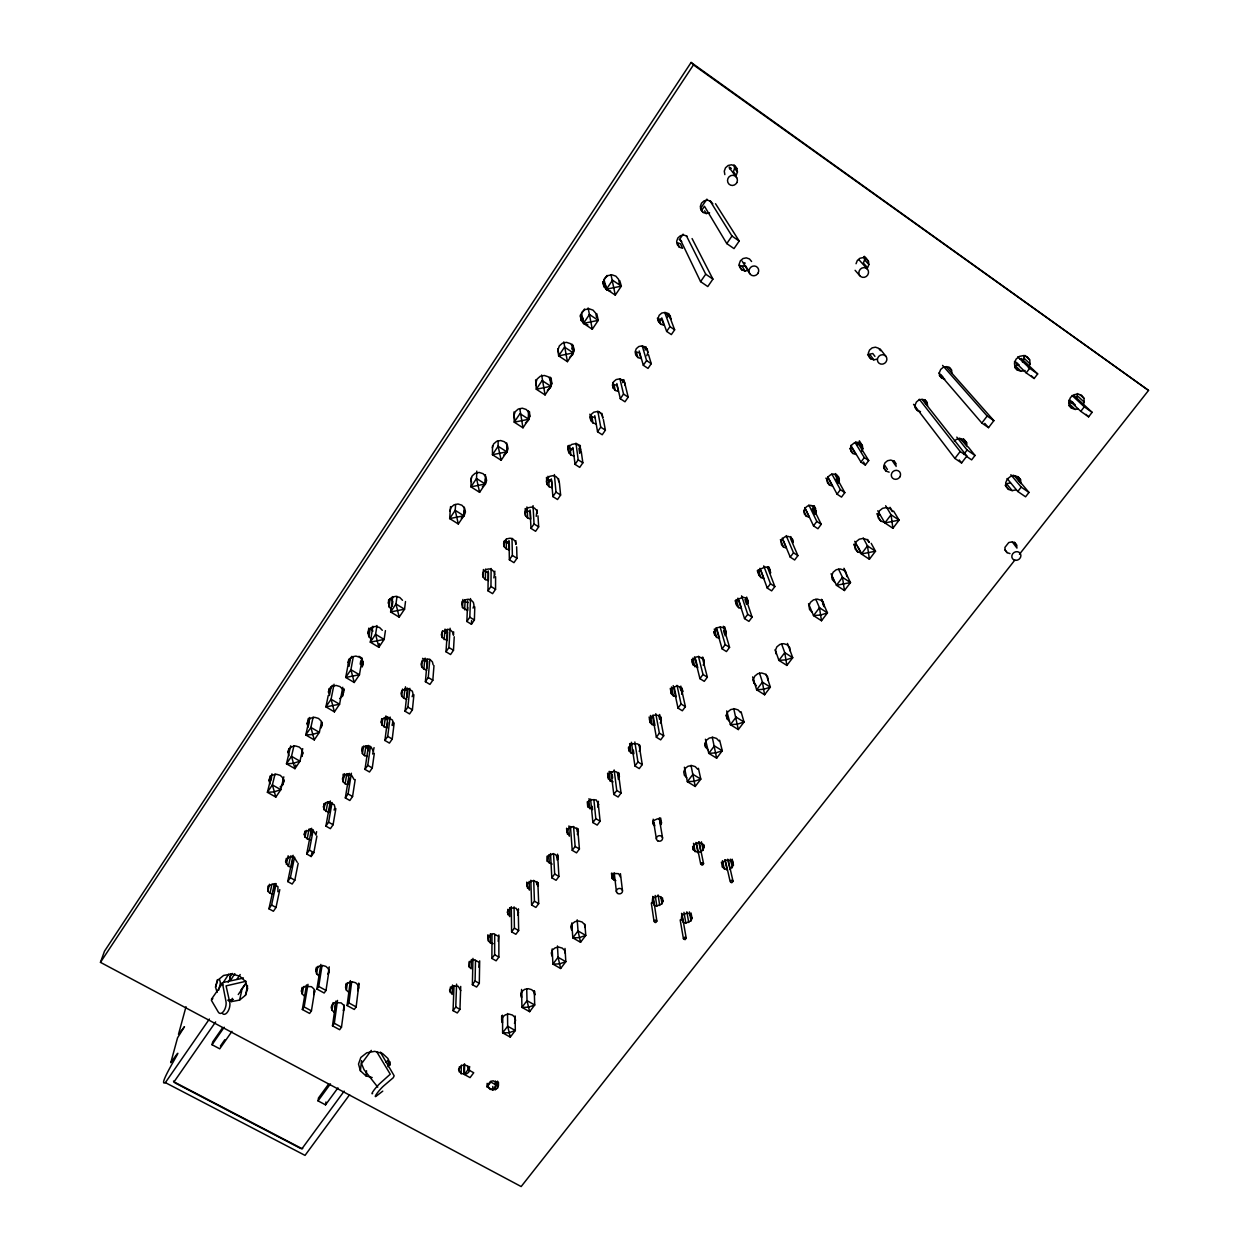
<?xml version="1.0" encoding="UTF-8"?>
<svg xmlns="http://www.w3.org/2000/svg" width="1249" height="1249" viewBox="0 0 1249 1249"><rect width="100%" height="100%" fill="white"/><g stroke="black" fill="none" stroke-linecap="round" stroke-linejoin="round"><path stroke-width="1.5" d="M487.141 1083.367L487.11 1086.895L492.777 1089.971L496.462 1085.162L496.462 1081.634M497.586 1087.988L497.867 1083.351L493.277 1080.838L490.498 1081.353L487.5 1085.256L489.998 1089.393L495.463 1089.596L497.586 1087.988L497.586 1081.15M488.25 570.918L487.984 590.824L492.574 593.65L495.556 589.325L495.588 576.679M498.851 934.986L498.866 957.109L496.118 960.809L491.887 958.42L494.635 954.72L494.698 934.471M495.463 1089.596L495.478 1081.041M492.777 1089.971L492.793 1086.443M493.87 577.912L494.869 571.152M491.887 958.42L492.012 934.424M493.152 943.635L490.357 942.854L490.42 933.768M490.357 942.854L488.406 940.95L487.828 934.814M487.984 590.824L490.966 586.499L491.122 568.482M492.528 445.768L492.449 454.714L501.146 460.257L506.829 451.841L506.688 442.927M488.406 940.95L488.453 935.501M472.965 958.373L472.372 984.68L476.587 987.038L479.304 983.385L479.678 960.84M485.518 571.745L488.5 572.682L488.406 580.52L485.377 579.583L485.564 569.154M472.372 984.68L475.088 981.011L475.51 960.387M485.377 579.583L483.254 577.335L483.41 569.513M485.408 474.667L485.221 484.003L479.6 492.325L470.935 486.845L471.341 477.477M482.364 486.782L485.377 484.19L485.486 478.992M468.032 1069.644L473.73 1072.75L470.061 1077.606L464.363 1074.499L468.032 1069.644L468.11 1066.146M471.373 959.529L471.154 968.787L469.187 966.913L469.468 961.995L474.479 959.747L479.226 962.417L478.945 967.319M469.593 1069.94L467.064 1065.772L464.347 1065.038L461.552 1065.553L458.586 1069.503L461.115 1073.656L466.611 1073.875L468.718 1072.251L469.671 1066.552M469.187 966.913L469.327 961.355M463.832 1074.39L464.113 1064.21M464.363 1074.499L464.644 1063.992M467.704 600.847L466.861 621.471L471.435 624.266L474.386 620.004L474.792 606.905M461.115 1073.656L461.365 1065.163M454.027 985.773L453.059 1010.644L457.275 1012.97L459.96 1009.348L460.709 986.429M459.195 1071.861L459.351 1066.771M471.435 624.266L471.576 620.503M476.79 471.092L476.54 478.508L479.6 492.325M466.861 621.471L469.811 617.209L470.498 598.552M453.059 1010.644L455.76 1007.022L456.588 984.118M452.528 985.024L452.154 994.438L449.562 990.129L452.591 986.039L458.196 986.273L460.787 990.598M467.766 607.467L467.641 610.73L462.505 607.576L461.989 601.44M450.186 992.58L450.421 986.929M464.628 609.793L465.19 599.707M462.505 607.576L462.895 599.473M461.24 518.148L464.222 515.572L464.487 510.138M464.3 507.235L463.863 515.775L458.321 523.987L449.671 518.585L450.546 506.594M445.596 633.087L447.407 630.448L446.002 651.759L450.561 654.523L453.481 650.292L454.23 636.756M453.652 631.869L453.465 635.21L452.778 632.337L450.655 630.136L447.657 629.231L442.271 631.791L441.319 634.586L442.005 637.458L447.126 640.565L447.673 632.166L444.706 631.26M446.002 651.759L448.922 647.544L450.108 628.247M455.588 504.534L455.214 510.357L458.321 523.987M444.129 639.644L445.05 629.074M442.005 637.458L442.489 630.761M427.33 659.691L425.394 681.689L429.937 684.405L432.825 680.237L433.981 665.592M425.394 681.689L428.266 677.504L429.828 659.253M427.002 668.324L427.611 661.392L422.568 658.348M390.172 1061.931L389.875 1065.319L388.017 1058.574L382.459 1053.453L374.669 1051.346L366.738 1052.813L360.82 1057.481L358.51 1064.054L360.399 1070.799L365.973 1075.873L372.186 1077.544M426.846 670.057L423.864 669.152L424.66 660.487M387.986 1066.771L388.595 1059.979L385.676 1062.274M424.816 661.767L425.144 658.098M423.864 669.152L421.756 666.997L422.396 660.081M407.502 688.589L405.035 711.243L409.563 713.928L412.404 709.822L413.919 694.741M405.035 711.243L407.877 707.121L409.859 688.324M365.973 1075.873L366.535 1070.768M407.002 697.41L407.783 690.275L404.848 689.386L403.849 698.316L406.815 699.206M405.051 690.572L405.472 686.794M360.399 1070.799L361.554 1060.604M403.849 698.316L401.725 696.177L402.537 689.058M229.394 980.871L230.643 973.72M386.144 719.721L387.893 717.176L384.911 740.47L389.423 743.108L392.233 739.049L394.169 722.937M392.717 721.875L392.264 725.528L393.17 722.843L392.467 720.064L387.393 717.067L384.38 717.66L382.116 719.549L381.226 722.25L381.929 725.029L387.003 728.011L387.705 722.5M350.36 980.621L347.081 1005.523L354.294 1009.457L356.137 1006.913L358.978 983.9M405.503 601.534L404.551 609.2L399.196 617.131L390.625 611.948L392.826 596.569M358.76 983.088L357.823 990.629L358.791 987.818L357.995 984.93L355.637 982.744L352.359 981.839L349.033 982.463L346.551 984.446L345.598 987.256L346.395 990.145L348.752 992.331M384.911 740.47L387.721 736.395L390.141 717.051M347.081 1005.523L348.939 1002.963L351.672 981.933M384.052 727.137L385.254 717.956L388.174 718.831M385.488 719.299L385.941 715.896M345.598 987.256L346.098 983.509M381.226 722.25L381.726 718.597M344.146 1004.977L343.366 1010.691L344.334 1007.912L343.522 1005.055L341.18 1002.885L334.591 1002.604L332.14 1004.586L331.188 1007.365L332 1010.222L334.342 1012.393L335.7 1002.838M346.395 990.145L347.409 982.62M381.929 725.029L382.678 719.533M335.997 1001.011L332.484 1025.819L339.666 1029.722L341.492 1027.178L344.053 1008.084M397.01 596.382L395.964 604.001L399.196 617.131M328.596 1084.101L318.464 1098.012L318.042 1100.884L325.536 1104.85L325.942 1101.977M366.753 747.979L368.486 745.45L364.989 769.384L369.501 771.991L372.264 767.979L374.31 753.272M332.484 1025.819L334.31 1023.29L337.511 1000.418M372.655 754.037L374.06 747.62M392.17 606.327L392.857 601.44L390.172 598.693L389.001 606.795L391.702 609.574M364.989 769.384L367.768 765.356L370.391 747.011M368.252 750.821L368.798 747.058L365.895 746.199L364.489 755.614L367.44 756.488M332 1010.222L333.093 1002.588M385.426 630.636L384.13 639.441L378.853 647.279L370.313 642.158L372.905 626.249M389.001 606.795L388.58 599.91M329.236 966.867L328.097 974.329L329.065 971.503L328.237 968.584L325.864 966.383L322.554 965.461L319.213 966.101L316.746 968.1L315.794 970.941L316.622 973.845L319.01 976.047M320.837 964.415L316.887 989.052L324.162 993.017L326.005 990.441L329.174 969.583M364.489 755.614L362.382 753.537L363.521 746.012M379.384 643.719L378.853 647.279L375.59 634.305L376.979 625.546M362.382 753.537L362.241 747.043M347.612 775.863L349.33 773.381L345.333 797.908L349.829 800.5L352.561 796.519L355.2 779.563M316.887 989.052L318.729 986.476L322.039 965.664M345.333 797.908L348.081 793.942L351.391 773.24M316.622 973.845L317.839 966.383M314.326 990.769L313.718 994.547L314.67 991.753L313.842 988.865L311.454 986.679L304.85 986.398L302.383 988.381L301.446 991.191L302.289 994.079L304.662 996.249M306.52 984.946L302.352 1009.504L309.596 1013.439L311.423 1010.878L314.795 990.082M348.346 783.014L349.127 778.189M315.794 970.941L316.403 967.21M371.609 639.472L368.908 636.725L370.297 628.341L372.967 631.057M348.081 784.637L345.146 783.779L346.754 774.115L349.642 774.958M345.146 783.779L343.038 781.718L344.396 773.677M368.908 636.725L367.987 633.118L368.83 628.106M343.038 781.718L343.132 774.208M302.352 1009.504L304.163 1006.944L307.988 984.321M363.037 661.783L362.163 666.966L363.272 663.516L362.366 659.956L359.665 657.239L355.903 656.1L352.077 656.849L349.236 659.269L348.128 662.735L349.049 666.295L350.641 657.645M360.212 664.187L360.805 660.721M328.69 803.45L330.376 800.984L325.911 826.12L330.392 828.665L333.093 824.746L335.856 808.603M302.289 994.079L303.585 986.523M301.446 991.191L302.102 987.428M325.911 826.12L328.612 822.185L332.078 802.498M330.407 804.2L328.955 812.459L323.928 809.586L323.803 803.622M353.248 656.958L350.922 669.698L354.232 682.485L359.447 674.757L362.241 658.285L358.9 656.303M326.036 811.616L327.816 801.717L330.704 802.545M323.928 809.586L325.13 802.998M316.606 831.662L315.981 835.035L313.156 830.366L310.236 829.539L305.115 831.912L304.288 834.488L305.021 837.127L310.033 839.968M348.128 662.735L348.768 659.3M348.112 664.593L345.723 677.442L354.232 682.485M339.65 698.581L342.46 696.193L343.787 689.058M309.971 830.726L311.641 828.29L306.708 854.004L311.173 856.517L313.842 852.63L316.903 836.127M342.46 696.193L344.224 689.214M342.741 687.262L339.572 704.233L334.42 711.868L325.927 706.887L328.222 695.552M311.173 856.517L311.86 852.833M306.708 854.004L309.377 850.116L313.218 829.976M311.017 834.894L311.657 831.522M307.129 839.141L309.096 829.008L311.985 829.836M293.125 855.284L287.723 881.56L292.172 884.042L294.826 880.202L298.183 863.324M304.288 834.488L304.959 831.131M334.045 684.233L331.079 699.237L325.927 706.887L339.572 704.233L331.079 699.237L334.42 711.868M305.021 837.127L306.348 830.382M331.219 686.622L329.424 695.537L328.487 692.008L329.221 688.464M287.723 881.56L290.361 877.719L294.561 857.126M322.195 722.422L321.071 727.933L322.148 724.561L321.212 721.079L318.511 718.44L314.779 717.332L311.017 718.066L308.222 720.439L307.16 723.827L308.097 727.293M292.75 860.264L291.345 867.165L288.441 866.353L285.599 861.748L286.333 858.313M321.508 721.875L319.369 732.351L314.28 739.908L305.802 734.99L309.643 717.488M288.441 866.353L290.595 855.987L293.468 856.814M286.349 864.37L288.16 855.752M274.421 883.761L268.957 908.804L273.39 911.255L276.013 907.461L279.792 889.6M313.14 716.988L310.892 727.418L305.802 734.99L312.344 734.521L319.369 732.351L310.892 727.418L314.28 739.908M273.609 890.537L275.155 883.48M268.957 908.804L271.579 905.01L276.201 883.605M302.726 748.651L299.979 761.203L294.936 768.666L286.489 763.81L290.689 745.84M302.68 752.663L301.852 756.441L302.898 753.1L301.961 749.681L299.276 747.058L295.56 745.965L291.813 746.699L289.05 749.041L288.004 752.382L288.956 755.817M308.503 725.45L309.299 721.781M307.16 723.827L308.378 718.331M272.844 894.065L269.971 893.254L271.907 884.448M295.748 765.059L294.936 768.666L291.517 756.316L293.983 745.622M269.971 893.254L267.864 891.302L269.441 884.261M228.364 1000.714L231.58 1001.589L239.589 1000.074L245.475 995.281L247.567 985.82M239.589 1000.074L241.744 990.582M283.804 776.847L280.806 789.711L275.826 797.096L267.411 792.303L271.954 773.865M231.58 1001.589L232.33 998.326M280.119 786.932L282.852 784.622L283.976 779.782M288.004 752.382L288.878 748.619M231.955 1031.362L219.746 1048.817L212.033 1044.726L212.705 1041.931L222.65 1027.646M275.061 773.912L272.376 784.903L267.411 792.303L273.828 791.897L280.806 789.711L272.376 784.903L275.826 797.096M218.622 990.332L220.495 982.776L219.434 979.294M270.814 780.781L271.611 777.549M270.018 784.013L269.066 780.625L270.268 775.785M217.154 992.377L215.531 987.132L217.42 979.591M349.595 1094.717L305.037 1155.387L165.368 1082.618C155.219 1088.332 192.83 1031.533 170.785 1062.68L177.561 1037.778L184.477 1026.678L178.498 1034.313L186.007 1006.71M234.843 973.627L230.565 980.387M223.368 982.432L228.629 974.236M212.814 998.529L211.424 1000.387L218.341 1012.158A7.744 3.95 -74.9 0 0 223.805 1011.05A7.744 3.95 -74.9 0 0 225.928 1001.214L222.463 983.228M269.066 780.625L270.096 777.315L272.828 775.005L276.56 774.271L280.26 775.348L282.945 777.94L283.882 781.328L282.852 784.622M215.531 987.132L217.669 980.293L223.571 975.469L231.627 973.939L239.667 976.14L245.538 981.48L247.661 988.474L245.475 995.281M328.487 692.008L329.58 688.589L332.406 686.185L336.2 685.451L339.947 686.56L342.648 689.245L343.569 692.773M285.599 861.748L288.566 857.423L291.501 856.861L294.389 857.688L297.231 862.278M277.887 891.739L277.949 886.649L272.969 883.87L267.911 886.197L267.864 891.302M367.987 633.118L369.126 629.621L371.999 627.154L375.84 626.389L379.618 627.544L382.319 630.308M388.096 603.142L389.251 599.598L392.139 597.1L396.011 596.351L399.821 597.506L402.521 600.301M323.194 806.916L326.239 802.467L329.19 801.905L334.232 804.793L334.951 807.463L334.092 810.07M342.32 779.017L345.395 774.521L348.377 773.958L351.312 774.817L354.138 779.579M361.664 750.805L362.538 748.135L364.77 746.262L367.768 745.684L370.719 746.543L373.545 751.383M449.874 511.044L451.092 507.359L454.074 504.783L458.024 503.987L461.865 505.205L464.581 508.109L465.44 511.903L464.222 515.572M492.325 447.751L493.589 443.973L496.634 441.334L500.63 440.522L504.518 441.787L507.235 444.753L508.062 448.641L506.797 452.403L503.753 455.042M412.123 696.708L413.029 693.976L412.342 691.165L407.252 688.137L401.928 690.65L401.023 693.367L401.725 696.177M485.377 484.19L486.626 480.475L485.783 476.618L483.066 473.683L479.194 472.45L475.229 473.246L472.216 475.853L470.967 479.585L471.544 482.145M461.833 604.672L462.801 601.831L465.143 599.848L468.234 599.239L471.248 600.176L473.371 602.393L474.027 605.312L473.074 608.138M528.983 411.436L528.389 418.665M529.498 411.733L529.779 416.432L528.483 420.242L525.407 422.911M550.278 380.43L551.137 377.885L551.761 383.818L550.434 387.674L547.343 390.375M571.808 349.064L573.135 345.208L574.009 350.797L572.667 354.7L569.528 357.433M536.227 516.352L537.039 509.811M573.994 456.026L570.918 455.026L568.795 452.669L568.17 449.562L569.216 446.549L571.667 444.441L574.868 443.801L577.944 444.8L580.082 447.173L580.691 450.28L579.645 453.278L578.958 448.313M622.689 382.678L623.782 379.634L625.218 385.566L624.625 382.381L622.486 379.961L619.379 378.931L616.132 379.571L613.634 381.741L612.541 384.817L613.15 388.002L615.289 390.422L618.396 391.452L617.022 385.457L613.962 384.442L615.289 390.422M645.077 350.095L646.186 347.003M646.779 355.731L647.903 352.608L647.31 349.392L645.171 346.925L642.048 345.879L638.785 346.535L636.272 348.721L635.148 351.843L635.741 355.059L637.88 357.526L641.002 358.557L639.379 352.905L636.287 351.875L637.88 357.526M1014.625 560.364L521.161 1186.55L100.466 962.355L104.479 951.223L691.119 62.45L1148.534 390.422L1019.449 554.244M667.747 317.105L668.871 313.983L670.854 319.229L670.291 315.966L668.153 313.468L665.014 312.406L661.736 313.077L659.175 315.279L658.036 318.448L658.629 321.711L660.768 324.209L663.89 325.255L662.001 319.947L658.91 318.901L660.768 324.209M734.615 168.35L733.413 171.644L736.223 175.36L737.441 172.019L736.894 168.553L734.069 164.93L734.615 168.35L737.441 172.019M487.781 938.436L490.873 934.252L493.761 933.721L498.507 936.422L498.21 941.371M529.17 881.372L529.435 890.115L526.875 885.588L527.812 883.09L532.948 880.764L535.759 881.575L538.319 886.103L538.178 882.621M517.679 915.142L518.538 909.1M568.763 827.79L569.388 836.174L566.827 831.553L567.811 828.977L573.01 826.604L577.819 829.445L577.428 834.644M502.379 1015.156L502.41 1022.837L501.661 1019.809L502.785 1016.842L505.486 1014.766L509.014 1014.094L512.449 1015.047L514.838 1017.342L515.572 1020.386L514.447 1023.337M597.787 807.213L598.427 801.343M639.223 751.367L640.253 748.729L639.66 744.997M660.299 722.968L661.346 720.283L660.659 716.661M681.626 694.241L682.688 691.524L682.173 688.73L677.286 685.701L671.884 688.199L670.822 690.931L671.353 693.726L673.336 695.849L676.224 696.739L674.335 687.871M615.835 880.717L612.291 878.64L611.885 876.704L614.305 873.488L618.598 873.676L620.456 877.095M856.049 263.726L857.314 260.51L859.952 258.246L863.278 257.575L866.384 258.652L868.445 261.213L868.882 264.538L867.618 267.754L863.356 263.055L864.605 259.87L864.152 256.576L868.445 261.213M703.203 665.171L704.28 662.423L703.765 659.597L698.878 656.537L695.818 657.13L692.352 661.814L692.883 664.64L697.769 667.7L695.631 659.082L692.758 658.192L694.866 666.794M725.029 635.757L726.137 632.978L724.654 626.811M660.643 817.97L661.502 822.935L660.721 824.871L659.613 818.236M814.972 514.572L816.159 511.653L814.301 505.783M652.727 896.423L654.054 905.244L656.818 906.056L661.97 903.761L662.985 901.278L662.423 897.75M825.808 478.164L828.743 479.132L832.443 486.048L829.477 485.065L827.494 482.738L827.025 479.694L828.228 476.743L830.757 474.667L833.942 474.027L836.924 475.01L838.906 477.352L839.344 480.397L838.141 483.347L835.893 479.226M857.548 445.175L858.766 442.208L862.825 448.766L861.607 451.748M703.203 850.272L703.749 845.12L699.05 842.31L693.819 844.652L693.289 849.82L697.972 852.614L703.203 850.272L701.438 841.81M681.564 913.331L683.125 922.277L685.873 923.058L691.009 920.794L692.024 918.327L691.04 912.988M727.714 859.203L730.087 869.491L733.428 865.214L732.148 859.203M1022.431 362.054L1024.086 358.229L1023.805 355.59M1028.411 367.768L1030.097 363.912L1029.676 359.915L1027.271 356.871L1023.524 355.575L1019.434 356.387L1016.108 359.088L1014.453 362.959L1014.875 366.956L1017.295 370.001L1021.026 371.281L1025.101 370.469M1076.607 398.618L1077.481 393.529M1083.164 404.707L1084.288 402.178L1083.913 398.244L1081.572 395.246L1077.871 393.981L1073.812 394.778L1070.502 397.447L1068.801 401.257L1069.191 405.176L1071.548 408.173L1075.233 409.438L1077.934 408.907M100.466 962.355L693.46 64.901L691.119 62.45M584.548 309.018L581.628 313.374L583.486 323.366L592.291 329.236L598.255 320.368L596.819 313.749M607.045 275.451L604.094 279.854L606.468 289.175L615.289 295.123L621.346 286.146L619.738 280.588M330.392 688.371L332.406 685.358M348.799 660.924L351.859 656.349M557.772 348.783L558.646 355.871L567.421 361.648L573.322 352.905L571.964 344.084M513.948 411.967L514.245 422.178L522.972 427.798L528.717 419.274L528.249 410.812M535.618 379.837L536.305 389.235L545.064 394.934L550.887 386.3L549.935 376.948M683.109 234.156L679.956 238.793L700.58 281.634L707.793 286.552L712.914 279.12L692.071 238.575M706.918 199.122L700.548 208.489L703.062 212.439L706.247 213.548L709.588 212.861M701.563 210.519L704.467 206.257L726.777 243.586L734.006 248.598L739.205 241.057L715.521 203.712M507.156 543.346L509.03 540.614L509.358 559.786L513.948 562.659L516.977 558.287L516.649 546.812M549.451 481.724L551.371 478.929L552.901 496.587L557.522 499.522L560.614 495.041L559.396 482.723M570.965 450.358L572.916 447.517L575.071 464.378L579.708 467.376L582.846 462.833L581.269 451.623M659.784 320.931L661.814 317.949L666.654 331.422L671.353 334.591L674.647 329.814L669.589 316.372L665.014 313.296L669.948 326.645L674.647 329.814M700.58 281.634L705.716 274.187L686.388 235.749M726.777 243.586L731.976 236.045L709.978 200.761M509.358 559.786L512.371 555.415L512.012 538.257M537.976 515.837L538.662 526.859L535.602 531.293L530.997 528.389L534.041 523.956L533.042 505.626M552.901 496.587L555.992 492.09L554.369 474.558M575.071 464.378L578.209 459.835L575.961 443.098M603.376 419.508L605.39 430.171L602.221 434.761L597.553 431.732L600.738 427.142L597.834 411.202L600.847 413.185M624.906 383.662L628.185 397.135L624.968 401.788L620.3 398.728L623.516 394.06L619.957 378.962L624.5 381.975M648.543 354.747L651.26 363.693L648.012 368.408L643.329 365.286L646.576 360.571L642.345 346.332L646.904 349.377M666.654 331.422L669.948 326.645M211.409 999.262L223.118 982.479L241.416 978.529A17.439 10.414 39.8 0 0 243.368 977.889M229.816 977.14L232.392 973.424M228.161 982.276L230.253 979.263M165.368 1082.618L209.395 1019.028M236.904 979.294L240.198 974.532M215.64 1021.916L174.017 1081.884L302.008 1148.658L344.178 1091.126M240.838 990.316L245.085 984.196M238.247 994.532L246.037 983.322M212.033 1044.726L224.211 1027.24M220.402 1046.022L224.836 1039.683M318.042 1100.884L330.454 1083.867M325.536 1104.85L337.964 1087.863M377.76 1087.161L364.037 1069.675L361.554 1063.695L371.312 1050.378M518.241 909.225L518.663 930.552L515.868 934.283L511.622 931.879L514.416 928.132L514.073 906.836M537.866 882.746L538.694 903.651L535.883 907.43L531.621 904.979L534.431 901.2L533.698 880.326M557.585 854.144L558.928 876.47L556.086 880.295L551.824 877.828L554.665 873.988L553.526 853.551M577.897 830.772L579.411 848.992L576.523 852.864L572.245 850.35L575.133 846.479L573.556 826.479M598.068 802.014L600.113 821.186L597.194 825.105L592.9 822.56L595.82 818.641L593.868 799.516M618.349 772.475L621.065 793.053L618.114 797.018L613.805 794.442L616.756 790.476L614.133 769.946M639.051 744.529L642.251 764.591L639.269 768.603L634.96 765.996L637.942 761.984L634.835 741.968M659.659 714.49L663.703 735.802L660.674 739.861L656.365 737.222L659.378 733.163L655.772 713.679M680.83 686.091L685.404 706.669L682.344 710.775L678.004 708.105L681.064 703.999L677.005 685.342M702.235 657.224L707.356 677.192L704.264 681.345L699.924 678.644L703.015 674.476L698.441 656.365M723.358 626.249L729.572 647.357L726.45 651.572L722.094 648.824L725.216 644.609L720.127 627.06M745.794 598.412L752.101 617.131L748.932 621.378L744.56 618.598L747.729 614.336L741.578 595.835M767.323 566.859L774.848 586.577L771.648 590.871L767.261 588.06L770.477 583.751L763.732 565.875M790.445 538.381L797.892 555.633L794.645 559.989L790.258 557.132L793.505 552.776L786.152 535.571M812.318 506.079L821.217 524.33L817.923 528.733L813.521 525.845L816.815 521.426L808.837 504.908M835.222 475.151L844.824 492.637L841.498 497.102L837.08 494.167L840.405 489.686L831.787 473.871M855.534 441.912L858.406 443.848L868.726 460.538L865.354 465.065L860.936 462.083L864.292 457.556L855.112 442.599M752.632 676.896L756.66 689.791L764.591 694.772L770.368 687.153L766.137 674.288M775.145 649.652L778.908 660.378L786.87 665.42L792.725 657.708L787.448 643.438M684.39 767.214L687.356 781.687L695.225 786.464L700.798 779.126L698.41 768.291M705.42 739.236L708.761 753.334L716.645 758.174L722.281 750.743L719.627 740.189M726.715 710.915L730.4 724.654L738.315 729.557L744.014 722.031L741.079 711.758M808.54 603.689L813.521 615.601L821.499 620.753L827.462 612.884L821.514 599.317M831.069 573.791L836.455 585.297L844.449 590.512L850.491 582.565L844.09 569.45M854.738 541.317L861.373 553.978L869.382 559.255L875.502 551.215L871.193 543.331M877.766 510.763L884.87 522.925L892.91 528.28L899.093 520.13L893.566 511.044M552.167 948.912L552.917 964.103L560.645 968.49L565.828 961.683L565.001 948.428M571.777 922.949L572.807 937.858L580.551 942.292L585.781 935.407L584.875 924.244M502.566 1016.452L502.629 1032.861L510.295 1037.107L515.322 1030.503L515.103 1015.937M521.567 989.442L521.941 1007.365L529.638 1011.674L534.713 1004.992L534.26 990.676M922.98 400.367L966.851 456.057L961.574 462.973L954.907 458.43L960.184 451.498L919.295 399.243M946.118 366.738L993.861 420.663L988.521 427.658L981.839 423.052L987.178 416.026L942.589 365.395M963.713 454.464L967.101 450.03L956.812 437.119M1019.871 359.197A5.902 1.858 -53.5 0 1 1021.448 358.51L1037.669 373.935L1034.172 378.494L1026.21 372.889L1029.707 368.314L1017.701 356.871M487.11 1086.895L490.795 1082.071L496.462 1085.162M968.053 446.783L975.016 455.463L971.628 459.882L966.882 456.634M1016.171 477.212L1028.973 492.449L1025.57 496.805L1017.794 491.482L1021.198 487.11L1010.847 474.729M1073.672 395.933A5.699 1.967 -53 0 1 1074.249 395.761L1092.11 412.342L1088.597 416.838L1080.775 411.327L1084.288 406.831L1072.079 395.449M954.345 441.1L956.5 439.336L960.528 438.54L964.228 439.789L966.632 442.755L967.101 446.611L961.886 440.101M246.037 981.261L226.069 985.867L229.707 1002.104A7.728 3.95 -74.9 0 1 227.911 1011.456A7.728 3.95 -74.9 0 1 222.587 1013.657M741.859 269.893L739.033 265.178L742.14 266.24L745.403 265.569L748.307 270.299L744.997 270.986L741.859 269.893L739.736 267.348L739.205 264.023L740.392 260.791L742.999 258.543L746.324 257.856L749.462 258.949L751.586 261.494M880.498 350.688L878.5 348.237L875.455 347.191L872.177 347.847L869.569 350.017L868.32 353.139L868.773 356.34L870.772 358.791L873.816 359.821L877.079 359.166M1019.153 364.724L1015.125 365.52L1021.026 371.281M1010.425 482.91L1006.491 483.691L1012.158 490.623L1016.124 489.842M233.407 999.434L227.896 1000.106M558.038 855.83L558.241 859.25L555.696 854.659L552.87 853.848L547.687 856.189L547.327 861.326L552.12 864.121M568.654 826.12L571.449 826.947M598.786 804.621L596.241 799.922L590.434 799.641L588.154 801.468L587.733 806.729L592.541 809.586L592.213 806.308M721.376 862.138L722.515 867.274L727.168 870.053L724.826 859.749M588.747 798.923L591.573 799.75M611.901 772.257L609.075 771.414L610.246 781.015L613.103 781.858M632.478 744.451L629.637 743.592L631.042 752.944L633.914 753.818L633.337 750.071M661.346 720.283L660.815 717.519L658.832 715.412L652.93 715.131L649.542 719.705L650.089 722.468L652.072 724.561L654.944 725.435L653.289 716.317M464.987 601.675L467.969 602.596M716.629 637.396L719.549 638.317L717.176 629.964L714.287 629.059L716.629 637.396L713.725 631.885M506.376 549.014L509.42 549.966L509.295 542.394L506.282 541.457L506.376 549.014L504.253 546.734L503.597 543.752L504.596 540.848L506.985 538.819L510.107 538.194L513.152 539.146L515.275 541.442L515.931 544.423L515.821 540.661M735.13 600.613L736.691 605.453L738.659 607.654L741.594 608.575M757.284 570.668L758.986 575.321L760.953 577.553L763.904 578.49L761.016 570.699L758.096 569.778M525.501 515.759L525.204 508.53L527.312 510.81L530.325 511.762L530.684 519.022L527.64 518.054L525.501 515.759L524.861 512.73L525.876 509.795L528.28 507.734L531.434 507.11L534.478 508.093L536.617 510.404L537.257 513.417M549.154 486.735L552.214 487.719L551.605 480.756L548.576 479.788L546.469 477.477L547.015 484.409L549.154 486.735L548.576 479.788M790.664 536.57L793.24 542.534L792.772 539.552L790.789 537.289L787.838 536.321L784.7 536.945L782.217 538.975L781.062 541.863L781.546 544.829L783.529 547.093L786.48 548.046L783.326 540.536M568.795 452.669L567.998 446.049L570.106 448.391L573.15 449.375M857.314 545.501L853.691 544.33L857.61 551.871L861.279 553.057L858.11 547.015M815.691 508.64L813.724 506.345L810.742 505.361L807.588 505.986L805.09 508.046L803.903 510.966L804.372 513.979L806.354 516.274L809.321 517.242L805.902 510.014M589.793 414.231L591.901 416.604L594.946 417.603M1012.439 542.113L1016.951 548.092L1016.624 545.142L1014.766 542.878L1011.877 541.925L1008.739 542.55L1004.899 547.437L1005.242 550.387L1007.1 552.636L1009.988 553.588M876.642 513.901L880.28 515.088M601.94 413.419L602.814 418.134L602.205 414.98L600.082 412.576L596.991 411.561L593.759 412.217L591.292 414.34L590.215 417.385L590.839 420.538L592.963 422.927L596.054 423.942M890.037 507.328L892.629 511.606L890.209 508.733L886.525 507.531L882.575 508.312L879.405 510.872L877.891 514.51L878.406 518.273L880.842 521.13L884.511 522.332M862.825 448.766L862.388 445.674L860.405 443.317L857.407 442.318L854.207 442.942L851.662 445.05L850.444 448.048L850.881 451.139L852.864 453.481L855.862 454.48L851.88 447.876M896.111 466.47L895.705 463.41L893.753 461.068L890.771 460.069L887.586 460.709L885.026 462.786L883.792 465.768L884.214 468.828L886.181 471.17L889.147 472.153M1015.218 476.728L1020.995 483.582L1020.574 479.788L1018.216 476.884L1014.563 475.65L1010.582 476.447L1007.334 479.023L1005.71 482.707L1006.148 486.517L1008.505 489.405L1012.158 490.623M596.538 317.355L595.757 313.249L593.025 310.127L589.075 308.784L584.969 309.627L581.8 312.406L580.442 316.372L581.238 320.462L583.97 323.585L587.92 324.912M922.761 399.696L927.585 405.816L927.18 402.678L925.212 400.273L922.215 399.258L918.983 399.899L916.391 402.037L915.127 405.082L915.533 408.22L917.5 410.609L920.482 411.624M602.721 281.712L603.954 286.63L606.686 289.799L610.652 291.142M939.264 375.215L941.762 378.135L944.775 379.15M679.409 247.193L682.578 248.286L680.44 243.774L677.301 242.696L679.409 247.193L677.255 244.617L676.677 241.26L677.832 237.997L680.44 235.718L683.765 235.031L686.934 236.123M744.154 262.743L745.247 263.164M304.163 1006.944L311.423 1010.878M334.31 1023.29L341.492 1027.178M318.729 986.476L326.005 990.441M348.939 1002.963L356.137 1006.913M271.579 905.01L276.013 907.461M455.76 1007.022L459.96 1009.348M290.361 877.719L294.826 880.202M475.088 981.011L479.304 983.385M309.377 850.116L313.842 852.63M494.635 954.72L498.866 957.109M328.612 822.185L333.093 824.746M514.416 928.132L518.663 930.552M534.431 901.2L538.694 903.651M348.081 793.942L352.561 796.519M367.768 765.356L372.264 767.979M554.665 873.988L558.928 876.47M387.721 736.395L392.233 739.049M575.133 846.479L579.411 848.992M407.877 707.121L412.404 709.822M595.82 818.641L600.113 821.186M428.266 677.504L432.825 680.237M616.756 790.476L621.065 793.053M448.922 647.544L453.481 650.292M637.942 761.984L642.251 764.591M469.811 617.209L474.386 620.004M659.378 733.163L663.703 735.802M490.966 586.499L495.556 589.325M681.064 703.999L685.404 706.669M512.371 555.415L516.977 558.287M703.015 674.476L707.356 677.192M534.041 523.956L538.662 526.859M725.216 644.609L729.572 647.357M555.992 492.09L560.614 495.041M747.729 614.336L752.101 617.131M578.209 459.835L582.846 462.833M770.477 583.751L774.848 586.577M577.46 444.066L580.473 446.018M600.738 427.142L605.39 430.171M793.505 552.776L797.892 555.633M623.516 394.06L628.185 397.135M816.815 521.426L821.217 524.33M646.576 360.571L651.26 363.693M840.405 489.686L844.824 492.637M729.213 166.991L731.305 168.428M864.292 457.556L868.726 460.538M960.184 451.498L966.851 456.057M959.248 438.134L965.727 443.879M1013.126 475.12L1016.748 477.618M967.101 450.03L975.016 455.463M1021.198 487.11L1028.973 492.449M705.716 274.187L712.914 279.12M731.976 236.045L739.205 241.057M987.178 416.026L993.861 420.663M1015.031 361.57L1018.029 363.678M1069.566 399.992L1072.875 402.334M1029.707 368.314L1037.669 373.935M1084.288 406.831L1092.11 412.342M693.46 64.901L1148.534 390.422M220.495 982.776L222.822 984.868M1079.979 394.637L1083.913 398.244M1077.731 396.12L1084.288 402.178M1024.867 355.403L1029.676 359.915M1085.974 414.356L1088.597 416.838M1075.373 404.957L1072.782 402.506L1068.785 403.302L1075.233 409.438M1069.097 400.289L1080.775 411.327M1024.086 358.229L1030.097 363.912M1068.972 405.722L1071.548 408.173M1031.533 375.949L1034.172 378.494M1014.469 361.507L1026.21 372.889M518.6 912.66L516.04 908.179L510.341 907.929L507.219 912.16L509.795 916.625L509.686 907.711M1014.937 367.69L1017.295 370.001M618.895 773.006L619.395 776.831L616.865 772.069L614.008 771.211L608.716 773.646L607.717 776.269L610.246 781.015M661.502 822.935L659.659 819.438L657.536 818.813L653.586 820.593L652.821 822.529L654.679 826.026L654.133 822.701M640.253 748.729L639.707 745.996L637.739 743.904L631.853 743.623L628.512 748.151L629.059 750.868L631.042 752.944M732.96 862.622L728.308 859.827L725.372 860.389L723.077 862.169L722.515 867.274M686.794 777.815L684.374 775.254L683.734 771.882L685.045 768.588L687.949 766.277L691.696 765.559L695.256 766.636L697.676 769.212M704.717 743.452L705.591 747.167L708.011 749.759M718.987 741.047L716.567 738.44L712.992 737.363L709.229 738.081L706.278 740.423L704.951 743.748L705.591 747.167M864.261 256.357L866.384 258.652M726.075 715.131L727.043 718.753L729.463 721.376M864.605 259.87L868.882 264.538M740.548 712.57L738.128 709.932L734.537 708.823L730.743 709.557L727.777 711.93L726.418 715.287L727.043 718.753M752.913 679.55L754.006 683.047L756.426 685.717M858.781 259.573L867.446 269.175A5.027 4.715 -50 0 1 864.464 277.294A5.027 4.715 -50 0 1 859.156 271.064A5.027 4.715 -50 0 1 867.446 269.175M725.622 630.12L723.655 627.935L720.72 627.014L717.644 627.607L715.24 629.574L714.147 632.353L714.647 635.226M746.621 598.38L748.245 603.189L747.745 600.285L745.762 598.068L742.827 597.147L737.3 599.723L736.176 602.549L736.691 605.453M948.975 367.222L951.535 370.094L951.925 373.279M811.975 612.229L809.555 609.481L808.977 605.859L810.429 602.346L813.489 599.863L817.377 599.114L821.015 600.269L823.434 603.033L823.997 606.655L822.591 603.439M768.229 566.843L770.602 573.041L770.118 570.106L768.151 567.858L765.2 566.921L759.626 569.528L758.486 572.385L758.986 575.321M855.097 270.299L859.936 275.857M834.66 582.221L832.224 579.442L831.678 575.773L833.145 572.214L836.252 569.716L840.155 568.951L843.809 570.122L846.229 572.932L846.775 576.601M984.774 423.349L988.521 427.658M603.626 282.758L605.437 284.85L606.686 289.799M940.997 374.778L943.51 377.698M938.826 373.061L981.839 423.052M857.61 551.871L855.19 549.045L854.644 545.329L856.143 541.723L859.265 539.193L863.2 538.428L866.868 539.615L869.288 542.456L867.665 539.474M1018.263 477.056L1020.574 479.788M703.062 212.439L700.892 209.832L700.33 206.428L701.516 203.134L704.139 200.824L707.496 200.137L710.681 201.245L712.836 203.852M1007.131 478.554L1017.794 491.482M736.894 168.553L734.724 165.914L731.524 164.774L728.136 165.477L725.497 167.803L724.279 171.16L724.842 174.61M1005.133 485.252L1008.505 489.405M941.762 378.135L939.794 375.699L939.404 372.53L940.684 369.439L943.307 367.284L946.57 366.628L949.583 367.659L951.535 370.094M963.51 438.867L966.632 442.755M924.775 399.633L927.18 402.678M880.092 348.893L885.838 356.23A4.902 4.574 -42.7 0 1 882.887 364.068A4.902 4.574 -42.7 0 1 877.704 358.073A4.902 4.574 -42.7 0 1 885.838 356.23M959.232 459.944L961.574 462.973M913.55 404.333L954.907 458.43M915.142 407.533L917.5 410.609M874.924 356.355L872.786 353.529L869.554 354.17L873.816 359.821M1014.36 542.16L1016.624 545.142M736.66 177.53L729.338 167.803L729.869 168.958M867.602 354.56L870.772 358.791M1004.883 549.622L1007.1 552.636M893.941 460.725L895.705 463.41M892.582 461.1L895.236 465.128M884.807 465.377L887.414 469.437M883.589 467.11L886.181 471.17M859.343 440.788L862.388 445.674M742.156 261.166L749.759 273.64M863.496 462.005L865.354 465.065M850.834 445.347L860.936 462.083M742.14 266.24L744.997 270.986M885.635 505.736L891.052 514.76L892.91 528.28M849.898 448.547L852.864 453.481M704.623 210.8L706.247 213.548M877.485 515.337L880.842 521.13M835.565 473.543L839.344 480.397M863.246 538.085L867.477 545.907L869.382 559.255M827.697 476.65L837.08 494.167M826.541 479.554L829.477 485.065M376.933 1052.095L390.25 1074.202L380.399 1083.039A7.588 0.952 -49.4 0 0 373.888 1090.268A7.588 0.952 -49.4 0 0 372.624 1093.546M813.364 505.923L816.159 511.653M843.965 568.279L846.229 572.932M812.193 508.827L814.286 513.136M838.563 569.201L842.482 577.335L844.449 590.512M804.856 507.562L813.521 525.845M803.653 510.513L806.354 516.274M831.74 575.976L833.926 580.66M822.029 599.832L823.434 603.033M815.847 599.301L819.485 607.732L821.499 620.753M782.264 538.116L790.258 557.132M780.406 539.599L783.529 547.093M768.947 567.015L770.118 570.106M759.954 568.295L767.261 588.06M758.674 571.324L760.953 577.553M656.865 921.075C652.977 917.437 654.648 925.852 656.865 921.075L653.243 896.938M781.546 643.781L784.762 652.649L786.87 665.42M680.174 919.92L683.422 938.717L685.061 939.67L686.216 938.186L681.938 913.768M686.216 938.186L684.577 937.234L683.422 938.717M657.396 318.198L658.629 321.711M703.562 863.637C699.659 859.905 701.298 868.523 703.562 863.637L699.19 842.326M733.022 881.201C729.151 877.501 730.743 886.041 733.022 881.201L728.058 859.609M746.668 597.084L747.745 600.285M744.966 599.567L746.574 604.391M741.063 606.967L738.955 600.504L736.067 599.598L738.659 607.654M737.894 598.13L744.56 618.598M759.501 673.008L762.436 682.157L764.591 694.772M510.295 1037.107L507.656 1026.241L507.547 1013.532M646.623 348.409L647.903 352.608M529.638 1011.674L527.016 1000.668L526.719 988.989M724.654 628.013L726.137 632.978M723.561 630.776L724.545 634.102M639.191 350.938L643.329 365.286M716.067 627.669L722.094 648.824M733.741 708.589L738.315 729.557M560.645 968.49L558.084 957.28L557.46 945.946M611.011 274.702L615.289 295.123M580.551 942.292L578.037 930.958L577.194 919.826M702.968 657.286L704.28 662.423M694.522 656.818L699.924 678.644M501.146 460.257L498.132 446.268L498.117 440.975M712.258 737.129L716.645 758.174M421.756 666.997L421.054 664.156L421.99 661.392L427.33 658.847L430.327 659.753L432.435 661.923L433.122 664.765M691.634 659.488L692.883 664.64M732.226 860.077L733.428 865.214M730.384 859.156L732.382 867.727M522.972 427.798L519.787 408.595M552.011 956.125L551.293 953.003L552.464 949.958L555.212 947.804L558.803 947.132L562.269 948.116L564.673 950.489L565.375 953.611M616.834 383.505L620.3 398.728M725.279 860.139L730.197 881.732M483.254 577.335L482.598 574.384L483.566 571.527L485.939 569.513L489.046 568.904L492.075 569.841L494.198 572.104L494.854 575.055M722.468 860.655L724.389 869.242M681.907 687.996L682.688 691.524M680.065 687.169L680.846 690.697M545.064 394.934L541.644 375.012M585.141 927.554L584.454 924.385L582.05 921.981L578.568 920.997L574.946 921.668L572.183 923.854L570.98 926.93L571.699 930.083L571.324 924.682M612.681 382.537L613.462 386.097M612.494 385.02L613.15 388.002M691.009 765.34L695.225 786.464M673.227 685.623L678.004 708.105M514.775 419.445L513.948 415.511L515.228 411.686L518.304 409.016L522.332 408.204L526.235 409.485L528.952 412.498L529.779 416.432M671.478 686.981L673.336 695.849M567.421 361.648L563.814 341.867M703.53 844.355L704.233 847.728M670.26 688.418L671.353 693.726M547.015 484.409L546.375 481.333L547.405 478.367L549.841 476.291L553.01 475.65L556.086 476.634L558.209 478.976L558.849 482.052L558.506 478.586M698.831 841.888L700.908 852.052M536.383 385.535L535.837 382.881L537.148 379.009L540.239 376.292L544.299 375.481L548.217 376.776L550.95 379.821L551.761 383.818M652.15 903.324L652.634 898.281L657.801 895.986L660.565 896.782L662.985 901.278M588.123 307.941L592.291 329.236M696.474 843.122L700.72 864.167M695.927 842.451L697.972 852.614M558.803 353.873L558.006 349.829L559.333 345.911L562.472 343.163L566.546 342.351L570.481 343.662L573.213 346.754L574.009 350.797M693.492 843.325L695.178 851.787M681.251 920.357L681.751 915.361L686.903 913.081L689.651 913.878L692.024 918.327M692.617 846.432L693.289 849.82M603.954 286.63L603.173 282.477L604.563 278.465L607.748 275.654L611.885 274.811L615.851 276.154L618.598 279.339L619.363 283.492M658.926 715.693L659.613 719.33M583.97 323.585L582.986 318.276L580.285 315.185L581.238 320.462M689.386 911.864L691.009 920.794M652.493 715.88L656.365 737.222M686.825 911.801L688.761 922.527M650.432 715.443L652.072 724.561M683.968 912.332L685.873 923.058M649.121 717.004L650.089 722.468M594.758 415.698L597.553 431.732M754.006 683.047L753.397 679.534L754.786 676.115L757.784 673.711L761.609 672.977L765.2 674.101L767.635 676.771L768.229 680.299M591.901 416.604L592.963 422.927M659.207 818.048L662.548 837.86M776.019 653.883L775.442 650.323L776.847 646.873L779.876 644.437L783.716 643.688L787.338 644.827L789.758 647.544L790.336 651.104M590.043 415.808L590.839 420.538M653.196 819.188L656.412 839.031M652.681 821.202L653.227 824.512M660.862 896.704L661.97 903.761M658.082 894.909L659.722 905.509M655.21 895.455L656.818 906.056M631.37 742.249L634.96 765.996M628.512 747.136L629.059 750.868M651.322 903.027L654.054 921.606M382.772 1091.126L375.902 1096.403A7.603 0.937 -49.4 0 1 377.182 1093.14A7.603 0.937 -49.4 0 1 383.693 1085.896L393.294 1077.7L394.153 1075.779L381.694 1054.437A17.018 10.398 35.2 0 1 380.477 1052.111M580.004 445.331L580.691 450.28M617.631 773.693L618.396 779.454M612.151 774.177L612.635 778.018M611.011 771.96L613.805 794.442M570.106 448.391L570.918 455.026M569.201 445.222L569.591 448.5M620.425 873.66L622.47 890.568M607.592 773.209L608.279 778.954M567.764 446.268L568.17 449.562M614.243 872.91L616.413 891.708M612.947 873.176L613.743 880.108M611.698 873.441L612.291 878.64M611.495 873.238L611.885 876.704M590.636 799.532L592.9 822.56M588.904 800.562L589.7 808.759M587.264 801.827L587.733 806.729M578.115 828.743L578.396 832.084M576.866 827.946L577.147 831.303M547.921 476.259L548.202 479.694M570.465 826.651L572.245 850.35M567.062 829.164L567.421 834.176M566.593 828.212L566.827 831.553M556.976 856.642L557.179 860.077M550.528 853.598L551.824 877.828M548.857 854.738L549.295 863.293M530.076 509.951L530.997 528.389M547.078 856.189L547.327 861.326M527.312 510.81L527.64 518.054M526.906 506.938L527.14 512.324M537.101 881.622L537.242 885.119M534.666 991.284L534.791 995.047L534.072 991.987L531.668 989.661L528.218 988.693L524.658 989.364L521.957 991.472L520.817 994.469L521.536 997.529L521.426 991.862M530.825 880.248L531.621 904.979M527.312 882.918L527.468 888.164M526.766 882.106L526.875 885.588M511.294 906.649L511.622 931.879M506.157 539.131L506.204 542.847M504.206 541.082L504.253 546.734M507.765 909.35L507.828 914.705M501.661 1015.983L501.661 1019.809M498.46 1082.274L498.46 1085.693M173.502 1081.056A3.372 1.858 33.5 0 0 175.812 1083.336L300.088 1148.159A3.31 1.811 36.5 0 0 302.711 1148.471M681.704 241.557A26.245 25.292 -61.9 0 1 679.191 239.402M564.532 347.113L558.646 355.871L573.322 352.905L564.532 347.113M455.214 510.357L449.671 518.585L463.863 515.775L455.214 510.357M476.54 478.508L470.935 486.845L485.221 484.003L476.54 478.508M498.132 446.268L492.449 454.714L506.829 451.841L498.132 446.268M519.99 413.638L514.245 422.178L528.717 419.274L519.99 413.638M542.113 380.57L536.305 389.235L550.887 386.3L542.113 380.57M291.517 756.316L286.489 763.81L292.969 763.373L299.979 761.203L291.517 756.316M350.922 669.698L345.723 677.442L359.447 674.757L350.922 669.698M589.45 314.498L583.486 323.366L598.255 320.368L589.45 314.498M612.51 280.182L606.468 289.175L621.346 286.146L612.51 280.182M375.59 634.305L370.313 642.158L384.13 639.441L375.59 634.305M395.964 604.001L390.625 611.948L404.551 609.2L395.964 604.001M736.832 182.604L736.083 183.712A5.137 4.902 -63.8 0 1 727.87 182.448A5.137 4.902 -63.8 0 1 732.726 175.282A5.137 4.902 -63.8 0 1 736.832 182.604M758.143 273.016L757.409 274.093A4.98 4.762 -52.3 0 1 749.369 272.891A4.98 4.762 -52.3 0 1 754.162 265.975A4.98 4.762 -52.3 0 1 758.143 273.016M899.951 476.775L899.218 477.774A4.762 4.403 -34.4 0 1 891.567 476.681A4.762 4.403 -34.4 0 1 896.329 470.311A4.762 4.403 -34.4 0 1 899.951 476.775M692.93 774.333L687.356 781.687L694.225 781.281L700.798 779.126L692.93 774.333M714.397 745.887L708.761 753.334L715.693 752.897L722.281 750.743L714.397 745.887M736.114 717.113L730.4 724.654L737.394 724.17L744.014 722.031L736.114 717.113M762.436 682.157L756.66 689.791L763.732 689.276L770.368 687.153L762.436 682.157M784.762 652.649L778.908 660.378L786.058 659.831L792.725 657.708L784.762 652.649M819.485 607.732L813.521 615.601L820.765 614.992L827.462 612.884L819.485 607.732M842.482 577.335L836.455 585.297L850.491 582.565L842.482 577.335M867.477 545.907L861.373 553.978L875.502 551.215L867.477 545.907M891.052 514.76L884.87 522.925L899.093 520.13L891.052 514.76M558.084 957.28L552.917 964.103L559.38 963.916L565.828 961.683L558.084 957.28M578.037 930.958L572.807 937.858L579.317 937.64L585.781 935.407L578.037 930.958M507.656 1026.241L502.629 1032.861L508.936 1032.751L515.322 1030.503L507.656 1026.241M527.016 1000.668L521.941 1007.365L528.311 1007.24L534.713 1004.992L527.016 1000.668M657.692 840.796A3.123 2.795 -8.8 0 0 662.579 838.594A3.123 2.795 -8.8 0 0 658.161 835.956A3.123 2.795 -8.8 0 0 657.692 840.796M617.693 893.441A3.091 2.732 -6.4 0 0 622.517 891.286A3.091 2.732 -6.4 0 0 618.114 888.71A3.091 2.732 -6.4 0 0 617.693 893.441M1015.749 560.364A4.699 4.215 -32.7 0 0 1020.574 553.963A4.699 4.215 -32.7 0 0 1012.736 553.713A4.699 4.215 -32.7 0 0 1015.749 560.364"/></g></svg>
